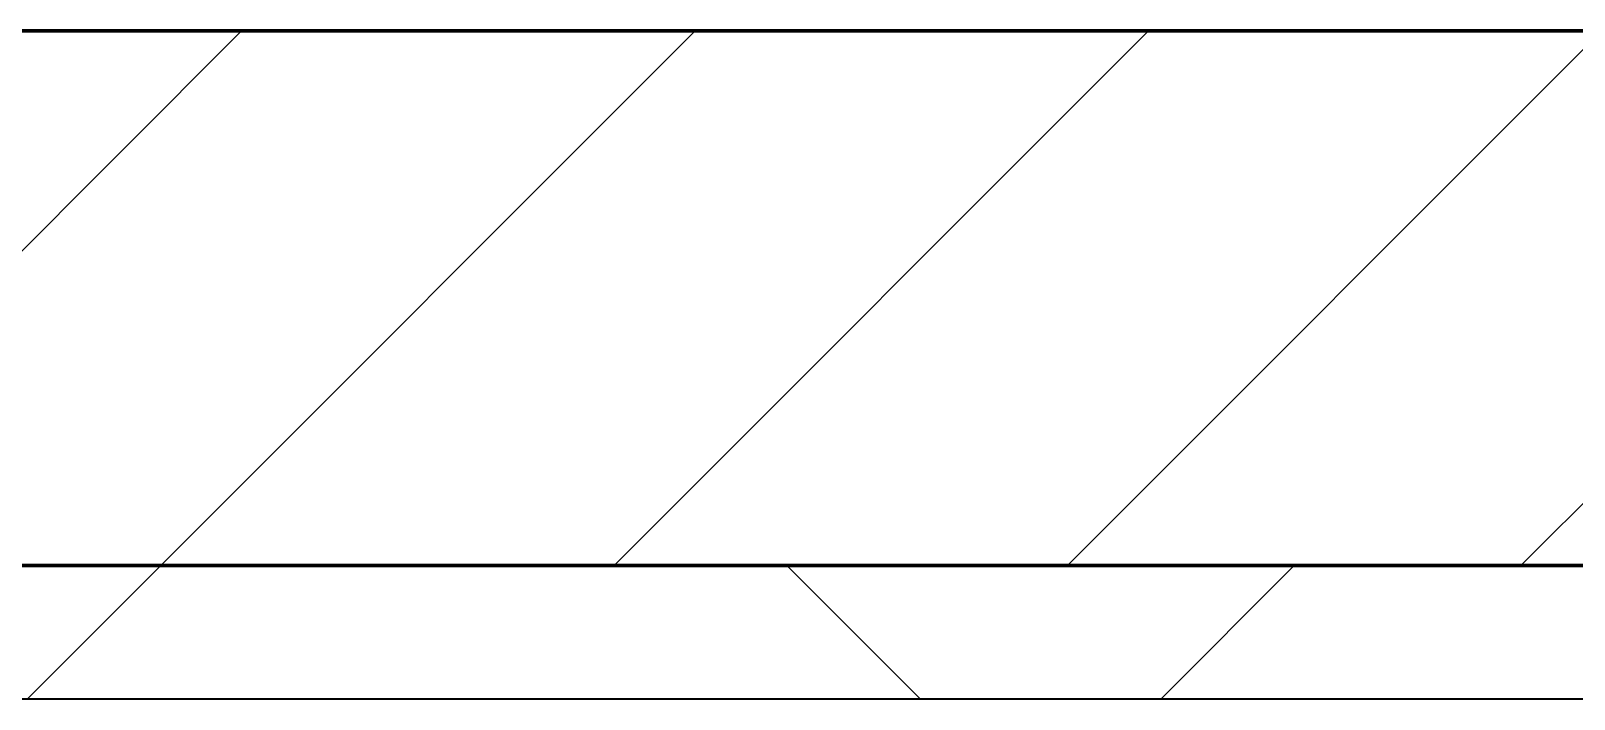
# Model space of a CAD drawing. Header units: millimetres. Extents: x -794326 to -715748, y -17796 to 22353.
# Drawn here: x -788872 to -788295, y 7894 to 8144 of the extents above; entities that cross this region are included whole.
import ezdxf

# ---------------------------------------------------------------- set-up
doc = ezdxf.new("R2010")
doc.units = ezdxf.units.MM
for name, color, linetype, lineweight in [('A-GLAZ-CURT', 2, 'Continuous', 9), ('A-WALL', 5, 'Continuous', 35), ('A-WALL-FNSH', 2, 'Continuous', 35), ('A-WALL-PATT', 1, 'Continuous', 35)]:
    doc.layers.add(name, color=color, linetype=linetype, lineweight=lineweight)

# ---------------------------------------------------------------- blocks, each defined once
blk = doc.blocks.new('PPLS-PP19_Custom Tile Pattern - Custom Tile Pattern-V77-4282-01 ENLARGED LOWER PLATFORM LEVEL - REFLECTED CEILING PLAN - SHEET 3')
at = {"layer": 'A-GLAZ-CURT'}
for p, q in [((-300, 0), (300, 0)), ((300, 0), (-300, 0)), ((195.99, 0), (213.31, 0)), ((213.31, 0), (195.99, 0)), ((230.06, 0), (300, 0)), ((-300, -50), (300, -50)), ((300, -50), (-300, -50))]:
    blk.add_line(p, q, dxfattribs=at)
at = {"layer": 'A-GLAZ-CURT', "flags": 128}
for points in [[(-300, 0), (-291.56, 0), (-283.3, 0), (-275.2, 0), (-267.26, 0), (-259.45, 0), (-251.77, 0), (-244.2, 0), (-236.74, 0), (-229.36, 0), (-222.06, 0), (-214.83, 0), (-207.71, 0), (-200.76, 0), (-194.02, 0), (-187.54, 0), (-181.38, 0), (-175.58, 0), (-170.69, 0)], [(-170.7, 0), (-174.47, 0), (-179.49, 0), (-184.81, 0), (-190.44, 0), (-196.37, 0), (-202.58, 0), (-209.04, 0), (-215.73, 0), (-222.63, 0), (-229.72, 0), (-236.97, 0), (-244.39, 0), (-251.96, 0), (-259.67, 0), (-267.51, 0), (-275.48, 0), (-283.55, 0), (-291.73, 0), (-300, 0)], [(-170.25, 0), (-165.64, 0), (-162.01, 0), (-159.53, 0), (-157.46, 0), (-154.52, 0), (-149.42, 0), (-141.84, 0), (-132.81, 0), (-126.08, 0)], [(-125.17, 0), (-128.55, 0), (-134.16, 0), (-140.03, 0), (-145.5, 0), (-150.63, 0), (-155.53, 0), (-160.27, 0), (-164.95, 0), (-169.65, 0)]]:
    blk.add_lwpolyline(points, dxfattribs=at)
at = {"layer": 'A-GLAZ-CURT'}
for points, knots in [([(-300, 0), (-284.65, 0), (-236.57, 0), (-174.61, 0), (-129.95, 0), (-110.8, 0), (-99.5, 0), (-91.46, 0)], [-5323.127839, -5323.127839, -5323.127839, -5323.127839, -4502.809032, -2700.551212, -1002.059161, -460.363443, 0, 0, 0, 0]), ([(-171.17, 0), (-184.6, 0), (-218.63, 0), (-262.56, 0), (-294.48, 0), (-300, 0)], [-16151.889957, -16151.889957, -16151.889957, -16151.889957, -15131.813646, -13729.592194, -13439.944408, -13439.944408, -13439.944408, -13439.944408]), ([(-137.88, 0), (-140.56, 0), (-147.66, 0), (-147.69, 0), (-158.72, 0), (-174.02, 0), (-185.59, 0), (-209.77, 0), (-232.01, 0), (-255.22, 0), (-262.59, 0), (-264.9, 0), (-265.4, 0)], [-3187.727384, -3187.727384, -3187.727384, -3187.727384, -2919.378265, -2477.344047, -2237.412286, -2029.680487, -1755.085331, -1400.429864, -858.079193, -543.655514, -208.940337, 0, 0, 0, 0]), ([(-258.6, 0), (-257.91, 0), (-254.26, 0), (-241.25, 0), (-225.99, 0), (-213.1, 0), (-200.2, 0), (-187.01, 0), (-176.88, 0), (-171.08, 0)], [-5722.54675, -5722.54675, -5722.54675, -5722.54675, -5657.471696, -5413.335975, -5017.494783, -4832.723979, -4666.091899, -4349.945572, -4071.073527, -4071.073527, -4071.073527, -4071.073527]), ([(-133.82, 0), (-135.51, 0), (-137.8, 0), (-149.31, 0), (-162.01, 0), (-177.91, 0), (-199.46, 0), (-216.65, 0), (-231.26, 0), (-233.46, 0), (-234, 0)], [-2731.647847, -2731.647847, -2731.647847, -2731.647847, -2418.507304, -2308.929706, -2113.765672, -1763.376603, -1422.553702, -978.033455, -846.069444, -682.911962, -682.911962, -682.911962, -682.911962]), ([(-223.63, 0), (-219.39, 0), (-206.17, 0), (-188.58, 0), (-169.02, 0), (-152.12, 0), (-136.84, 0), (-127.33, 0), (-124.19, 0), (-123.43, 0), (-123.28, 0)], [-5463.295695, -5463.295695, -5463.295695, -5463.295695, -5161.076232, -4739.070012, -4465.409639, -4149.119819, -3839.893365, -3647.167523, -3488.92562, -3439.852845, -3439.852845, -3439.852845, -3439.852845]), ([(-170.72, 0), (-169.37, 0), (-164.46, 0), (-158.7, 0), (-157.22, 0)], [-4065.344487, -4065.344487, -4065.344487, -4065.344487, -4000.813434, -3840.635403, -3840.635403, -3840.635403, -3840.635403]), ([(-102.83, 0), (-112.44, 0), (-133.47, 0), (-157.93, 0), (-170.71, 0)], [-18154.211918, -18154.211918, -18154.211918, -18154.211918, -17136.203329, -16163.603685, -16163.603685, -16163.603685, -16163.603685]), ([(-152.35, 0), (-151.03, 0), (-147.71, 0), (-143.57, 0), (-138.62, 0)], [-3494.978217, -3494.978217, -3494.978217, -3494.978217, -3371.022232, -3227.460399, -3227.460399, -3227.460399, -3227.460399]), ([(-118.78, 0), (-121.86, 0), (-126.28, 0), (-136.96, 0), (-147.46, 0), (-150.03, 0), (-150.57, 0)], [-5938.474035, -5938.474035, -5938.474035, -5938.474035, -5700.061948, -5508.838257, -5298.784692, -5196.16478, -5196.16478, -5196.16478, -5196.16478]), ([(-150.34, 0), (-150.07, 0), (-147.75, 0), (-142.6, 0), (-127.26, 0), (-107.3, 0), (-90.42, 0), (-75.26, 0), (-68.41, 0), (-65.12, 0), (-63.63, 0)], [-4948.728362, -4948.728362, -4948.728362, -4948.728362, -4883.323924, -4440.880425, -4054.690705, -3793.097032, -3402.597032, -3144.956779, -3050.982048, -2969.237017, -2969.237017, -2969.237017, -2969.237017]), ([(-34.96, 0), (-40.44, 0), (-54.44, 0), (-78.2, 0), (-110.94, 0), (-130.52, 0), (-147.74, 0), (-149.07, 0)], [-8476.944317, -8476.944317, -8476.944317, -8476.944317, -8073.216054, -7508.296369, -7004.680444, -6449.282163, -6277.220794, -6277.220794, -6277.220794, -6277.220794]), ([(-148.23, 0), (-146.94, 0), (-140.15, 0), (-137.28, 0), (-133.93, 0), (-128.78, 0), (-126.5, 0)], [-6162.058746, -6162.058746, -6162.058746, -6162.058746, -6017.569127, -5560.701257, -5364.112219, -5231.017328, -5231.017328, -5231.017328, -5231.017328]), ([(-86.16, 0), (-91.37, 0), (-104.13, 0), (-122.65, 0), (-139.03, 0), (-146.11, 0), (-146.95, 0)], [-1681.3698, -1681.3698, -1681.3698, -1681.3698, -1374.161226, -945.742622, -741.901385, -489.130243, -489.130243, -489.130243, -489.130243]), ([(-146.69, 0), (-146.59, 0), (-145.49, 0), (-135.69, 0), (-128.29, 0), (-125.15, 0)], [-420.34245, -420.34245, -420.34245, -420.34245, -406.956646, -290.263673, 0, 0, 0, 0]), ([(-127.41, 0), (-131.63, 0), (-133.16, 0), (-134.09, 0), (-134.15, 0)], [-8540.990293, -8540.990293, -8540.990293, -8540.990293, -8266.114998, -8246.473386, -8246.473386, -8246.473386, -8246.473386]), ([(-134.15, 0), (-133.32, 0), (-130.31, 0), (-119.59, 0), (-107.93, 0), (-102.84, 0)], [-7657.439573, -7657.439573, -7657.439573, -7657.439573, -7293.749979, -6839.55839, -6484.151913, -6484.151913, -6484.151913, -6484.151913]), ([(-120.13, 0), (-120.14, 0), (-120.24, 0), (-121.3, 0), (-129.25, 0), (-133.82, 0)], [-2933.992132, -2933.992132, -2933.992132, -2933.992132, -2920.575025, -2840.280255, -2731.647847, -2731.647847, -2731.647847, -2731.647847]), ([(-113.43, 0), (-113.44, 0), (-113.96, 0), (-119.73, 0), (-125.43, 0), (-127.03, 0), (-127.41, 0)], [-328.499627, -328.499627, -328.499627, -328.499627, -282.672656, -98.539552, -24.539552, 0, 0, 0, 0]), ([(-126.5, 0), (-122.44, 0), (-108.71, 0), (-86.68, 0), (-63.44, 0), (-54.4, 0), (-48.53, 0), (-30.79, 0), (-18.03, 0), (8.61, 0), (15.02, 0), (22.91, 0), (28.82, 0), (32.03, 0), (32.94, 0)], [-5231.017328, -5231.017328, -5231.017328, -5231.017328, -4994.692869, -4542.524482, -4008.285538, -3689.699207, -3546.54457, -3315.260113, -2864.387349, -2439.246196, -2084.094819, -1956.422387, -1818.904206, -1764.131447, -1764.131447, -1764.131447, -1764.131447]), ([(-125.15, 0), (-124.93, 0), (-121.96, 0), (-113.79, 0), (-106.12, 0), (-103.63, 0)], [-3362.7396, -3362.7396, -3362.7396, -3362.7396, -3342.215224, -3074.362186, -2942.39715, -2942.39715, -2942.39715, -2942.39715]), ([(-122.08, 0), (-122.01, 0), (-121.69, 0), (-121.2, 0), (-120.88, 0)], [-3136.336417, -3136.336417, -3136.336417, -3136.336417, -3110.304437, -3035.164275, -3035.164275, -3035.164275, -3035.164275]), ([(-36.33, 0), (-36.43, 0), (-37.27, 0), (-45.02, 0), (-46.13, 0), (-60.59, 0), (-81.23, 0), (-99.51, 0), (-114.02, 0), (-117.28, 0), (-118.78, 0)], [-1855.773136, -1855.773136, -1855.773136, -1855.773136, -1810.870157, -1672.078046, -1405.135169, -1060.00838, -740.068933, -229.489605, -116.330425, 0, 0, 0, 0]), ([(-117.74, 0), (-117.19, 0), (-114.78, 0), (-113.43, 0), (-113.43, 0)], [-821.249067, -821.249067, -821.249067, -821.249067, -394.672656, -330.879064, -330.879064, -330.879064, -330.879064]), ([(-102.96, 0), (-105.16, 0), (-111.69, 0), (-116.56, 0), (-117.56, 0)], [-1642.498133, -1642.498133, -1642.498133, -1642.498133, -1433.981041, -985.49888, -985.49888, -985.49888, -985.49888]), ([(-115.82, 0), (-114.96, 0), (-111.51, 0), (-105.44, 0), (-102.89, 0)], [-5724.064692, -5724.064692, -5724.064692, -5724.064692, -5430.283136, -5254.212151, -5254.212151, -5254.212151, -5254.212151]), ([(9.32, 0), (9.08, 0), (7.65, 0), (2.57, 0), (-12.23, 0), (-25.64, 0), (-40, 0), (-56.24, 0), (-75.59, 0), (-94, 0), (-112.01, 0), (-114.94, 0), (-115.63, 0)], [-2922.926651, -2922.926651, -2922.926651, -2922.926651, -2882.788014, -2720.818881, -2518.50168, -2125.455881, -1792.521578, -1466.981642, -1208.454564, -789.402658, -501.969187, -243.577221, -243.577221, -243.577221, -243.577221]), ([(-36.62, 0), (-36.62, 0), (-40.35, 0), (-44.32, 0), (-58.97, 0), (-82.55, 0), (-97.06, 0), (-102.84, 0)], [-4069.478503, -4069.478503, -4069.478503, -4069.478503, -3858.647035, -3538.256648, -2842.901703, -2193.204658, -1646.214644, -1646.214644, -1646.214644, -1646.214644]), ([(-102.83, 0), (-102.34, 0), (-96.26, 0), (-85.29, 0), (-71.67, 0), (-65.93, 0), (-65.07, 0)], [-2928.41115, -2928.41115, -2928.41115, -2928.41115, -2902.289527, -2605.247022, -2322.099534, -2241.8264, -2241.8264, -2241.8264, -2241.8264]), ([(-102.63, 0), (-99.16, 0), (-88.22, 0), (-74.02, 0), (-62.74, 0), (-60.36, 0), (-59.97, 0)], [-6479.371946, -6479.371946, -6479.371946, -6479.371946, -6236.997189, -5713.340575, -5140.470607, -5006.787413, -5006.787413, -5006.787413, -5006.787413]), ([(-102.13, 0), (-100.15, 0), (-93.18, 0), (-71.33, 0), (-50.8, 0), (-35.76, 0), (-34.96, 0)], [-5236.91025, -5236.91025, -5236.91025, -5236.91025, -5103.229623, -4799.173296, -4065.652676, -4024.640675, -4024.640675, -4024.640675, -4024.640675]), ([(-72.93, 0), (-75.51, 0), (-84.2, 0), (-94.92, 0), (-101.94, 0)], [-19442.345229, -19442.345229, -19442.345229, -19442.345229, -18935.241197, -18185.849118, -18185.849118, -18185.849118, -18185.849118]), ([(-91.46, 0), (-90.09, 0), (-84.7, 0), (-77.43, 0), (-72.73, 0), (-72.64, 0), (-72.64, 0)], [-19832.387487, -19832.387487, -19832.387487, -19832.387487, -19753.885894, -19541.04734, -19478.625389, -19471.062469, -19471.062469, -19471.062469, -19471.062469]), ([(-63.96, 0), (-64.13, 0), (-72.5, 0), (-80.63, 0), (-86.16, 0)], [-2171.769325, -2171.769325, -2171.769325, -2171.769325, -2007.031671, -1681.3698, -1681.3698, -1681.3698, -1681.3698]), ([(-35.02, 0), (-38.01, 0), (-45.75, 0), (-56.37, 0), (-71.66, 0), (-77.83, 0), (-82.66, 0), (-83.28, 0), (-83.28, 0)], [-2573.486295, -2573.486295, -2573.486295, -2573.486295, -2413.671296, -2161.752162, -2006.592567, -1646.621388, -1424.436217, -1393.971743, -1393.971743, -1393.971743, -1393.971743]), ([(-83.28, 0), (-83.28, 0), (-82.91, 0), (-76.14, 0), (-62.97, 0), (-48.14, 0), (-38.11, 0), (-35.43, 0), (-34.95, 0)], [-1393.4169, -1393.4169, -1393.4169, -1393.4169, -1353.722004, -1274.333717, -1073.56893, -651.549973, -296.515819, -221.465206, -221.465206, -221.465206, -221.465206]), ([(-66.39, 0), (-66.39, 0), (-63.63, 0), (-53.63, 0), (-34.42, 0), (-29.82, 0), (-29.19, 0)], [-2493.31794, -2493.31794, -2493.31794, -2493.31794, -2315.303971, -1809.437387, -963.711516, -666.19313, -666.19313, -666.19313, -666.19313]), ([(-34.98, 0), (-40.78, 0), (-53.8, 0), (-65.77, 0), (-66.37, 0), (-66.38, 0)], [-3311.871269, -3311.871269, -3311.871269, -3311.871269, -2981.410125, -2542.574734, -2498.224237, -2498.224237, -2498.224237, -2498.224237]), ([(-63.63, 0), (-61.49, 0), (-57.39, 0), (-54.49, 0), (-45.2, 0), (-40.79, 0), (-40.46, 0), (-40.44, 0)], [-2969.237017, -2969.237017, -2969.237017, -2969.237017, -2851.217951, -2734.127174, -2474.780881, -2410.990208, -2350.645972, -2350.645972, -2350.645972, -2350.645972]), ([(-58.83, 0), (-58.37, 0), (-57.29, 0), (-54.23, 0), (-46.33, 0), (-42.62, 0), (-41.76, 0)], [-4859.52896, -4859.52896, -4859.52896, -4859.52896, -4680.891996, -4469.85053, -4321.566175, -4270.495146, -4270.495146, -4270.495146, -4270.495146]), ([(-51.83, 0), (-51.83, 0), (-51.78, 0), (-47.4, 0), (-46.01, 0), (-40.22, 0), (-36.78, 0)], [-632.814994, -632.814994, -632.814994, -632.814994, -627.965721, -508.377888, -260.442412, 0, 0, 0, 0]), ([(-34.94, 0), (-38.36, 0), (-45.24, 0), (-51.43, 0), (-51.79, 0)], [-1016.248662, -1016.248662, -1016.248662, -1016.248662, -819.71621, -644.910881, -644.910881, -644.910881, -644.910881]), ([(-41.76, 0), (-39.9, 0), (-37.72, 0), (-36.92, 0), (-36.77, 0)], [-4270.495146, -4270.495146, -4270.495146, -4270.495146, -4161.040818, -4106.245333, -4106.245333, -4106.245333, -4106.245333]), ([(-36.78, 0), (-32.43, 0), (-19.22, 0), (8.83, 0), (43.36, 0), (70.92, 0), (82.12, 0), (83.66, 0)], [-6191.144455, -6191.144455, -6191.144455, -6191.144455, -5862.463379, -5340.621928, -4573.028122, -4094.177415, -3869.465285, -3869.465285, -3869.465285, -3869.465285]), ([(30.82, 0), (29.27, 0), (20.14, 0), (3.54, 0), (-16.12, 0), (-33.37, 0), (-35.43, 0)], [-10462.034656, -10462.034656, -10462.034656, -10462.034656, -10363.088938, -9884.23066, -9424.652049, -9209.827192, -9209.827192, -9209.827192, -9209.827192]), ([(-34.88, 0), (-34.77, 0), (-33.14, 0), (-28.88, 0), (-26.95, 0), (-26.54, 0)], [-9067.096702, -9067.096702, -9067.096702, -9067.096702, -9057.163041, -8919.836787, -8834.607043, -8834.607043, -8834.607043, -8834.607043]), ([(-34.82, 0), (-33.99, 0), (-32.57, 0), (-29.94, 0), (-28.57, 0)], [-214.457191, -214.457191, -214.457191, -214.457191, -83.513472, 0, 0, 0, 0]), ([(-34.63, 0), (-26.29, 0), (-11.99, 0), (4.23, 0), (9.64, 0), (10.14, 0), (10.18, 0)], [-4019.024145, -4019.024145, -4019.024145, -4019.024145, -3589.737505, -3285.047089, -3066.359526, -3044.715262, -3044.715262, -3044.715262, -3044.715262]), ([(-26.75, 0), (-27.82, 0), (-30.83, 0), (-33.96, 0), (-34.59, 0)], [-8718.362214, -8718.362214, -8718.362214, -8718.362214, -8532.293389, -8485.872555, -8485.872555, -8485.872555, -8485.872555]), ([(76.63, 0), (74.8, 0), (67.65, 0), (53.52, 0), (37, 0), (24.07, 0), (12.82, 0), (-2.9, 0), (-20.62, 0), (-29.57, 0), (-34, 0), (-34.13, 0)], [-3095.572228, -3095.572228, -3095.572228, -3095.572228, -2950.589685, -2634.532728, -2313.748533, -2106.613311, -1925.670641, -1617.263037, -1290.787923, -1039.307308, -1031.857409, -1031.857409, -1031.857409, -1031.857409]), ([(31.18, 0), (25.97, 0), (11.99, 0), (-10.25, 0), (-26.66, 0), (-33.97, 0)], [-4496.803627, -4496.803627, -4496.803627, -4496.803627, -4222.080604, -3745.412743, -3330.96565, -3330.96565, -3330.96565, -3330.96565]), ([(-33.34, 0), (-33.34, 0), (-32.93, 0), (-31.16, 0), (-30.52, 0)], [-2415.024266, -2415.024266, -2415.024266, -2415.024266, -2357.633367, -2323.618664, -2323.618664, -2323.618664, -2323.618664]), ([(70.61, 0), (66.16, 0), (55.8, 0), (39.61, 0), (24.74, 0), (2.64, 0), (-17.84, 0), (-30.57, 0), (-31.82, 0), (-32, 0)], [-4647.237329, -4647.237329, -4647.237329, -4647.237329, -4326.416877, -4098.545751, -3766.694881, -3333.063701, -2994.501669, -2698.150104, -2614.070998, -2614.070998, -2614.070998, -2614.070998]), ([(-30.76, 0), (-30.73, 0), (-29.99, 0), (-23.47, 0), (-15.75, 0), (-15.19, 0)], [-54176.191683, -54176.191683, -54176.191683, -54176.191683, -54157.274271, -53749.15266, -53717.791567, -53717.791567, -53717.791567, -53717.791567]), ([(-30.52, 0), (-27.11, 0), (-17.83, 0), (5.99, 0), (20.95, 0), (31.18, 0), (32.02, 0)], [-2323.618664, -2323.618664, -2323.618664, -2323.618664, -2142.497158, -1716.209403, -1206.526904, -1161.809332, -1161.809332, -1161.809332, -1161.809332]), ([(-13, 0), (-14.35, 0), (-17.68, 0), (-25.97, 0), (-29.52, 0), (-30.21, 0)], [-55207.591944, -55207.591944, -55207.591944, -55207.591944, -54789.006179, -54461.685999, -54290.791712, -54290.791712, -54290.791712, -54290.791712]), ([(8.33, 0), (8.19, 0), (7.18, 0), (0.32, 0), (-13.89, 0), (-24.92, 0), (-29.03, 0)], [-3574.286521, -3574.286521, -3574.286521, -3574.286521, -3526.962355, -3285.499107, -2903.012179, -2680.714891, -2680.714891, -2680.714891, -2680.714891]), ([(-28.98, 0), (-28.66, 0), (-27.39, 0), (-24.45, 0), (-22.56, 0)], [-166.548282, -166.548282, -166.548282, -166.548282, -102.06493, 0, 0, 0, 0]), ([(-28.57, 0), (-26.93, 0), (-20.29, 0), (-11.45, 0), (2.08, 0), (13.15, 0), (21.24, 0), (24.62, 0), (24.72, 0), (24.72, 0)], [-5361.429781, -5361.429781, -5361.429781, -5361.429781, -5261.36855, -5050.479954, -4785.90057, -4596.498881, -4445.288762, -4384.376941, -4376.041937, -4376.041937, -4376.041937, -4376.041937]), ([(-22.56, 0), (-20.27, 0), (-17.03, 0), (-11.36, 0), (-7.66, 0), (-6.6, 0), (-6.44, 0)], [-56468.192263, -56468.192263, -56468.192263, -56468.192263, -56344.022017, -56303.229861, -56166.290093, -56124.392176, -56124.392176, -56124.392176, -56124.392176]), ([(-15.19, 0), (-13.07, 0), (7.48, 0), (42.82, 0), (88.72, 0), (120.63, 0), (138.28, 0), (138.53, 0)], [-461.142613, -461.142613, -461.142613, -461.142613, -429.606584, -390.253598, -346.313304, -291.370682, -290.5735, -290.5735, -290.5735, -290.5735]), ([(-6.54, 0), (-6.73, 0), (-7.2, 0), (-7.6, 0), (-7.79, 0)], [-56009.792147, -56009.792147, -56009.792147, -56009.792147, -55949.290093, -55895.192118, -55895.192118, -55895.192118, -55895.192118]), ([(-2.63, 0), (-2.47, 0), (-1.22, 0), (4.92, 0), (15.97, 0), (22.54, 0), (24.49, 0)], [-226.825321, -226.825321, -226.825321, -226.825321, -220.269177, -206.416616, -198.214427, -187.717507, -187.717507, -187.717507, -187.717507]), ([(32.89, 0), (27.46, 0), (11.57, 0), (3.08, 0), (-1.67, 0), (-2.25, 0)], [-304.026333, -304.026333, -304.026333, -304.026333, -285.83788, -246.234814, -234.646884, -234.646884, -234.646884, -234.646884]), ([(24.69, 0), (24.54, 0), (20.99, 0), (15.48, 0), (10.8, 0), (9.63, 0)], [-4368.572414, -4368.572414, -4368.572414, -4368.572414, -4306.476363, -4080.000647, -3772.857994, -3772.857994, -3772.857994, -3772.857994]), ([(18.16, 0), (19.15, 0), (24.25, 0), (25.66, 0), (26.12, 0)], [-5700.113719, -5700.113719, -5700.113719, -5700.113719, -5554.232259, -5302.431367, -5302.431367, -5302.431367, -5302.431367]), ([(32.41, 0), (31.49, 0), (26.98, 0), (20.67, 0), (18.85, 0), (18.16, 0)], [-6175.773004, -6175.773004, -6175.773004, -6175.773004, -6135.05769, -5972.647715, -5832.674503, -5832.674503, -5832.674503, -5832.674503]), ([(27.44, 0), (27.9, 0), (29.11, 0), (31.67, 0), (32.79, 0)], [-5037.309798, -5037.309798, -5037.309798, -5037.309798, -4887.603822, -4792.948798, -4792.948798, -4792.948798, -4792.948798]), ([(53.18, 0), (53.06, 0), (52.22, 0), (44.99, 0), (36.46, 0), (30.82, 0)], [-622.740158, -622.740158, -622.740158, -622.740158, -566.066452, -360.610861, 0, 0, 0, 0]), ([(136.44, 0), (121.66, 0), (86.93, 0), (51.16, 0), (31.18, 0)], [-106.750556, -106.750556, -106.750556, -106.750556, -59.610984, 0, 0, 0, 0]), ([(32.91, 0), (33.97, 0), (38.57, 0), (45.92, 0), (57.76, 0), (64.47, 0), (72.74, 0), (75.22, 0), (76.03, 0), (76.21, 0)], [-1145.833166, -1145.833166, -1145.833166, -1145.833166, -1089.329421, -901.315459, -753.071572, -495.328968, -421.953223, -334.951786, -290.452333, -290.452333, -290.452333, -290.452333]), ([(114.39, 0), (114.2, 0), (112.08, 0), (105.42, 0), (92.38, 0), (85.59, 0), (74.4, 0), (62.26, 0), (51.85, 0), (44.45, 0), (35.88, 0), (32.92, 0)], [-8148.58938, -8148.58938, -8148.58938, -8148.58938, -8105.191388, -7723.759874, -7531.75727, -7135.649961, -6924.452779, -6738.82075, -6548.303034, -6314.283804, -6183.207928, -6183.207928, -6183.207928, -6183.207928]), ([(33.37, 0), (37, 0), (48.37, 0), (71.54, 0), (90.81, 0), (100.81, 0)], [-135.792042, -135.792042, -135.792042, -135.792042, -118.513713, -97.899267, -64.941968, -64.941968, -64.941968, -64.941968]), ([(33.55, 0), (34.39, 0), (39.98, 0), (53.39, 0), (71.67, 0), (84.83, 0), (86.01, 0), (92.51, 0), (94.33, 0)], [-4772.18823, -4772.18823, -4772.18823, -4772.18823, -4705.298446, -4353.683244, -3960.84581, -3759.045785, -3336.541051, -2783.776468, -2783.776468, -2783.776468, -2783.776468]), ([(103.09, 0), (101.08, 0), (86.31, 0), (63.34, 0), (42.18, 0), (34.54, 0), (33.8, 0)], [-375.435014, -375.435014, -375.435014, -375.435014, -369.147452, -330.153101, -307.516438, -305.040949, -305.040949, -305.040949, -305.040949]), ([(33.96, 0), (35.59, 0), (40.59, 0), (51.19, 0), (58.74, 0), (61.34, 0), (61.45, 0)], [-1743.672443, -1743.672443, -1743.672443, -1743.672443, -1645.594513, -1443.202566, -1228.752106, -1120.932285, -1120.932285, -1120.932285, -1120.932285]), ([(100.34, 0), (90.44, 0), (75.15, 0), (57.82, 0), (46.51, 0), (41.18, 0), (36.02, 0), (35.54, 0), (35.54, 0)], [-395.777283, -395.777283, -395.777283, -395.777283, -357.622665, -341.267687, -334.000314, -326.15566, -319.318397, -317.489778, -317.489778, -317.489778, -317.489778]), ([(36.29, 0), (37.77, 0), (48.82, 0), (64.79, 0), (84.75, 0), (97.42, 0), (100.81, 0)], [-314.598523, -314.598523, -314.598523, -314.598523, -305.899624, -287.17622, -249.500363, -234.613476, -234.613476, -234.613476, -234.613476]), ([(61.47, 0), (61.47, 0), (61.21, 0), (54.61, 0), (53.71, 0), (53.56, 0)], [-1113.311073, -1113.311073, -1113.311073, -1113.311073, -1096.402191, -891.204116, -747.28819, -747.28819, -747.28819, -747.28819]), ([(76.22, 0), (75.58, 0), (73.64, 0), (71.05, 0), (70.61, 0)], [-193.634889, -193.634889, -193.634889, -193.634889, -31.537676, 0, 0, 0, 0]), ([(94.4, 0), (94.4, 0), (94.64, 0), (99.11, 0), (108.97, 0), (120.79, 0), (139.94, 0), (163.31, 0), (185.23, 0), (193.62, 0), (194.69, 0), (194.79, 0)], [-2348.345796, -2348.345796, -2348.345796, -2348.345796, -2310.419338, -2233.599744, -2052.234781, -1843.028543, -1530.39897, -1095.004608, -529.74427, -295.064701, -265.121568, -265.121568, -265.121568, -265.121568]), ([(168.37, 0), (167.68, 0), (162.47, 0), (147.02, 0), (118.11, 0), (102.22, 0), (100.8, 0)], [-543.375029, -543.375029, -543.375029, -543.375029, -530.793311, -458.593899, -401.860199, -396.374289, -396.374289, -396.374289, -396.374289]), ([(101.62, 0), (110.34, 0), (125.77, 0), (132.42, 0), (134.6, 0)], [-233.419763, -233.419763, -233.419763, -233.419763, -194.761443, -152.241002, -152.241002, -152.241002, -152.241002]), ([(101.88, 0), (109.27, 0), (116.36, 0), (128.63, 0), (128.95, 0)], [-63.759246, -63.759246, -63.759246, -63.759246, -39.050993, -35.895543, -35.895543, -35.895543, -35.895543]), ([(129.02, 0), (129.02, 0), (124.41, 0), (122.35, 0), (114.96, 0), (108.04, 0), (103.09, 0)], [-35.386604, -35.386604, -35.386604, -35.386604, -31.430235, -22.807238, -15.488593, 0, 0, 0, 0]), ([(157.9, 0), (156.77, 0), (151.67, 0), (143.29, 0), (134.04, 0), (126.24, 0), (118.6, 0), (114.23, 0), (111.98, 0), (105.66, 0), (105.23, 0), (105.23, 0)], [-10292.955006, -10292.955006, -10292.955006, -10292.955006, -10098.273015, -9847.788484, -9677.714971, -9567.007022, -9453.21225, -9220.200448, -9012.77275, -8966.157302, -8929.495943, -8929.495943, -8929.495943, -8929.495943]), ([(105.26, 0), (105.52, 0), (111.01, 0), (112.65, 0), (113.59, 0)], [-8920.561005, -8920.561005, -8920.561005, -8920.561005, -8814.835624, -8577.462505, -8577.462505, -8577.462505, -8577.462505]), ([(128.58, 0), (128.8, 0), (130.16, 0), (139.26, 0), (152.67, 0), (161.24, 0), (162.19, 0), (162.75, 0)], [-633.326174, -633.326174, -633.326174, -633.326174, -627.736123, -618.981161, -602.094757, -592.980799, -581.414464, -581.414464, -581.414464, -581.414464]), ([(137.1, 0), (136, 0), (133.64, 0), (129.87, 0), (129.11, 0)], [-670.405967, -670.405967, -670.405967, -670.405967, -651.020627, -640.742133, -640.742133, -640.742133, -640.742133]), ([(193.8, 0), (193.33, 0), (190.11, 0), (183.13, 0), (171, 0), (161.95, 0), (161.28, 0), (158.35, 0), (157.85, 0), (157.77, 0)], [-11665.349007, -11665.349007, -11665.349007, -11665.349007, -11565.880756, -11105.624034, -10839.086983, -10768.332124, -10666.779182, -10580.760289, -10550.278881, -10550.278881, -10550.278881, -10550.278881]), ([(300, 0), (286.53, 0), (254.22, 0), (207.11, 0), (177.41, 0), (159.34, 0), (158.33, 0), (158.3, 0)], [-285.253232, -285.253232, -285.253232, -285.253232, -244.693688, -187.987675, -143.776725, -129.632772, -123.352749, -123.352749, -123.352749, -123.352749]), ([(159.07, 0), (159.13, 0), (160.84, 0), (165.21, 0), (174.15, 0), (185.98, 0), (208.82, 0), (219.42, 0), (230.06, 0)], [-115.643202, -115.643202, -115.643202, -115.643202, -114.681583, -87.660824, -65.295536, -41.623857, -24.459831, 0, 0, 0, 0]), ([(162.75, 0), (165.4, 0), (170.91, 0), (172.61, 0), (172.61, 0)], [-111.264224, -111.264224, -111.264224, -111.264224, -56.742688, -19.085662, -19.085662, -19.085662, -19.085662]), ([(236.05, 0), (233.23, 0), (226.28, 0), (221.1, 0), (200.27, 0), (182.99, 0), (174.27, 0), (169.67, 0), (168.99, 0)], [-9370.397836, -9370.397836, -9370.397836, -9370.397836, -9221.510254, -9016.44624, -8717.832359, -8253.978395, -8152.463617, -8069.855175, -8069.855175, -8069.855175, -8069.855175]), ([(215.22, 0), (214.62, 0), (210.55, 0), (203.98, 0), (187.54, 0), (175.3, 0), (169.49, 0)], [-203.825446, -203.825446, -203.825446, -203.825446, -198.527383, -184.406837, -162.427601, -142.916156, -142.916156, -142.916156, -142.916156]), ([(171.51, 0), (176.48, 0), (193.23, 0), (201.73, 0), (208.81, 0), (213.55, 0), (227.08, 0), (235.49, 0)], [-7971.819559, -7971.819559, -7971.819559, -7971.819559, -7784.112253, -7606.717214, -7289.299508, -7042.621073, -6651.550015, -6651.550015, -6651.550015, -6651.550015]), ([(172.07, 0), (177.66, 0), (187.87, 0), (201.08, 0), (207.47, 0), (213.96, 0), (215.11, 0)], [-255.364076, -255.364076, -255.364076, -255.364076, -237.955587, -223.92608, -215.862851, -208.75215, -208.75215, -208.75215, -208.75215]), ([(300, 0), (288.22, 0), (262, 0), (230.43, 0), (219.94, 0), (219.02, 0)], [-12528.858583, -12528.858583, -12528.858583, -12528.858583, -11905.454923, -11162.864862, -10856.732305, -10856.732305, -10856.732305, -10856.732305]), ([(219.9, 0), (220.86, 0), (225.21, 0), (231.77, 0), (235.79, 0)], [-10670.940496, -10670.940496, -10670.940496, -10670.940496, -10511.382485, -10206.460975, -10206.460975, -10206.460975, -10206.460975]), ([(236.56, 0), (239.98, 0), (244.21, 0), (246.54, 0), (246.96, 0)], [-10186.826163, -10186.826163, -10186.826163, -10186.826163, -9925.173265, -9834.877357, -9834.877357, -9834.877357, -9834.877357]), ([(236.56, 0), (237.69, 0), (249.87, 0), (266.73, 0), (281.71, 0), (291.71, 0), (296.52, 0), (297.86, 0), (298.09, 0)], [-6635.034424, -6635.034424, -6635.034424, -6635.034424, -6582.165592, -6068.460911, -5766.029927, -5566.724884, -5280.360606, -5199.253518, -5199.253518, -5199.253518, -5199.253518]), ([(247.1, 0), (246.76, 0), (245.04, 0), (240.82, 0), (237.07, 0), (236.57, 0)], [-9649.085549, -9649.085549, -9649.085549, -9649.085549, -9581.591397, -9406.094246, -9379.729292, -9379.729292, -9379.729292, -9379.729292]), ([(284.76, 0), (284.76, 0), (285.09, 0), (287.47, 0), (293.59, 0), (297.76, 0), (300, 0)], [-4110.630118, -4110.630118, -4110.630118, -4110.630118, -4053.389046, -3959.664717, -3862.421465, -3746.95702, -3746.95702, -3746.95702, -3746.95702]), ([(297.38, 0), (295.84, 0), (291.62, 0), (285.38, 0), (284.87, 0)], [-4803.172655, -4803.172655, -4803.172655, -4803.172655, -4358.271401, -4143.037883, -4143.037883, -4143.037883, -4143.037883])]:
    blk.add_open_spline(points, degree=3, knots=knots, dxfattribs=at)
for points in [[(-39.84, 0), (-39.08, 0), (-38.11, 0), (-37.36, 0)], [(-36.29, 0), (-36.29, 0), (-35.82, 0), (-35.04, 0)], [(-29.03, 0), (-31, 0), (-32.97, 0), (-34.96, 0)], [(24.49, 0), (25.23, 0), (25.72, 0), (26.04, 0)], [(27.89, 0), (29.01, 0), (30.62, 0), (32.88, 0)], [(80.35, 0), (79.57, 0), (78.27, 0), (76.63, 0)], [(84.06, 0), (83.48, 0), (82.41, 0), (81.72, 0)], [(168.74, 0), (168.74, 0), (169.81, 0), (171.51, 0)], [(195.11, 0), (194.91, 0), (194.44, 0), (193.8, 0)]]:
    blk.add_open_spline(points, degree=3, dxfattribs=at)
blk = doc.blocks.new('PPLS-PP19_Custom Tile Pattern - Custom Tile Pattern-V78-4282-01 ENLARGED LOWER PLATFORM LEVEL - REFLECTED CEILING PLAN - SHEET 3')
at = {"layer": 'A-GLAZ-CURT'}
for p, q in [((-300, 0), (300, 0)), ((300, 0), (-300, 0)), ((-293.07, 0), (-275.75, 0)), ((-275.75, 0), (-293.07, 0)), ((-222.32, 0), (-205, 0)), ((-205, 0), (-222.32, 0)), ((-300, -50), (300, -50)), ((300, -50), (-300, -50))]:
    blk.add_line(p, q, dxfattribs=at)
at = {"layer": 'A-GLAZ-CURT', "flags": 128}
for points in [[(-300, 0), (-291.56, 0), (-283.3, 0), (-275.2, 0), (-267.26, 0), (-259.45, 0), (-251.77, 0), (-244.2, 0), (-236.74, 0), (-229.36, 0), (-222.06, 0), (-214.83, 0), (-207.71, 0), (-200.76, 0), (-194.02, 0), (-187.54, 0), (-181.38, 0), (-175.58, 0), (-170.25, 0), (-165.64, 0), (-162.01, 0), (-159.8, 0)], [(-160.27, 0), (-164.95, 0), (-169.65, 0), (-174.47, 0), (-179.49, 0), (-184.81, 0), (-190.44, 0), (-196.37, 0), (-202.58, 0), (-209.04, 0), (-215.73, 0), (-222.63, 0), (-229.72, 0), (-236.97, 0), (-244.39, 0), (-251.96, 0), (-259.67, 0), (-267.51, 0), (-275.48, 0), (-283.55, 0), (-291.73, 0), (-300, 0)]]:
    blk.add_lwpolyline(points, dxfattribs=at)
at = {"layer": 'A-GLAZ-CURT'}
for points, knots in [([(-300, 0), (-284.65, 0), (-236.57, 0), (-174.61, 0), (-129.95, 0), (-110.87, 0), (-99.74, 0), (-92.03, 0)], [-5323.127839, -5323.127839, -5323.127839, -5323.127839, -4502.809032, -2700.551212, -1002.059161, -460.363443, -10.995006, -10.995006, -10.995006, -10.995006]), ([(-159.92, 0), (-176.51, 0), (-213.93, 0), (-262.56, 0), (-294.48, 0), (-300, 0)], [-16442.455551, -16442.455551, -16442.455551, -16442.455551, -15131.813646, -13729.592194, -13439.944408, -13439.944408, -13439.944408, -13439.944408]), ([(-159.77, 0), (-159.92, 0), (-163.6, 0), (-174.02, 0), (-185.59, 0), (-209.77, 0), (-232.01, 0), (-255.22, 0), (-262.59, 0), (-264.9, 0), (-265.4, 0)], [-2246.832816, -2246.832816, -2246.832816, -2246.832816, -2237.412286, -2029.680487, -1755.085331, -1400.429864, -858.079193, -543.655514, -208.940337, 0, 0, 0, 0]), ([(-258.6, 0), (-257.91, 0), (-254.26, 0), (-243.07, 0), (-233.06, 0), (-227.7, 0)], [-5722.54675, -5722.54675, -5722.54675, -5722.54675, -5657.471696, -5413.335975, -5116.135903, -5116.135903, -5116.135903, -5116.135903]), ([(-227.91, 0), (-228.64, 0), (-231.93, 0), (-233.46, 0), (-234, 0)], [-888.331505, -888.331505, -888.331505, -888.331505, -846.069444, -682.911962, -682.911962, -682.911962, -682.911962]), ([(-233.49, 0), (-233.44, 0), (-232.38, 0), (-231.15, 0), (-227.86, 0), (-227.8, 0)], [-455.274641, -455.274641, -455.274641, -455.274641, -440.605512, -119.536984, -113.81866, -113.81866, -113.81866, -113.81866]), ([(-227.27, 0), (-225.64, 0), (-220.72, 0), (-213.1, 0), (-200.2, 0), (-185.8, 0), (-173.07, 0), (-162.54, 0), (-160.82, 0)], [-5108.045086, -5108.045086, -5108.045086, -5108.045086, -5017.494783, -4832.723979, -4666.091899, -4349.945572, -4000.813434, -3917.448111, -3917.448111, -3917.448111, -3917.448111]), ([(-133.82, 0), (-135.51, 0), (-137.8, 0), (-149.31, 0), (-162.01, 0), (-177.91, 0), (-199.46, 0), (-215.44, 0), (-225.49, 0), (-226.73, 0)], [-2731.647847, -2731.647847, -2731.647847, -2731.647847, -2418.507304, -2308.929706, -2113.765672, -1763.376603, -1422.553702, -978.033455, -910.549282, -910.549282, -910.549282, -910.549282]), ([(-223.63, 0), (-219.39, 0), (-206.17, 0), (-188.58, 0), (-169.02, 0), (-152.12, 0), (-136.84, 0), (-127.33, 0), (-124.19, 0), (-123.43, 0), (-123.28, 0)], [-5463.295695, -5463.295695, -5463.295695, -5463.295695, -5161.076232, -4739.070012, -4465.409639, -4149.119819, -3839.893365, -3647.167523, -3488.92562, -3439.852845, -3439.852845, -3439.852845, -3439.852845])]:
    blk.add_open_spline(points, degree=3, knots=knots, dxfattribs=at)
blk.add_open_spline([(-227.72, 0), (-226.57, 0), (-225.19, 0), (-223.63, 0)], degree=3, dxfattribs=at)

msp = doc.modelspace()

# ---------------------------------------------------------------- hatches: boundary and pattern name
at = {"layer": 'A-WALL-PATT', "lineweight": 9}
h = msp.add_hatch(dxfattribs=at)
h.set_pattern_fill('FP_2', color=256, style=0, pattern_type=2)
h.set_pattern_definition([(45, (0, 0), (-84.852814, 84.852814), [])])
h.paths.add_polyline_path([(-786082.37, 7944.02), (-786082.37, 8144.02), (-790483.7, 8144.02), (-790483.7, 7944.02), (-786132.37, 7944.02)])
h = msp.add_hatch(dxfattribs=at)
h.set_pattern_fill('FP_3', color=256, style=0, pattern_type=2)
h.set_pattern_definition([(45, (0, 0), (-212.13203, 212.13203), []), (135, (0, 0), (-212.13203, -212.13203), [])])
h.paths.add_polyline_path([(-786132.37, 7894.02), (-786132.37, 7944.02), (-790483.7, 7944.02), (-790483.7, 7894.02), (-786139.62, 7894.02)])

# ---------------------------------------------------------------- linework, layer by layer
at = {"layer": 'A-WALL', "color": 7, "lineweight": 70}
for p, q in [((-790483.7, 8144.02), (-786082.37, 8144.02)), ((-790483.7, 7944.02), (-786132.37, 7944.02)), ((-786132.37, 7944.02), (-790483.7, 7944.02))]:
    msp.add_line(p, q, dxfattribs=at)
at = {"layer": 'A-WALL-FNSH', "color": 250}
msp.add_line((-786132.37, 7894.02), (-790483.7, 7894.02), dxfattribs=at)

# ---------------------------------------------------------------- block references
at = {"layer": 'A-GLAZ-CURT', "rotation": 180}
for name, p in [('PPLS-PP19_Custom Tile Pattern - Custom Tile Pattern-V78-4282-01 ENLARGED LOWER PLATFORM LEVEL - REFLECTED CEILING PLAN - SHEET 3', (-789082.37, 7894.02)), ('PPLS-PP19_Custom Tile Pattern - Custom Tile Pattern-V77-4282-01 ENLARGED LOWER PLATFORM LEVEL - REFLECTED CEILING PLAN - SHEET 3', (-788482.37, 7894.02))]:
    msp.add_blockref(name, p, dxfattribs=at)

doc.saveas('drawing.dxf')
